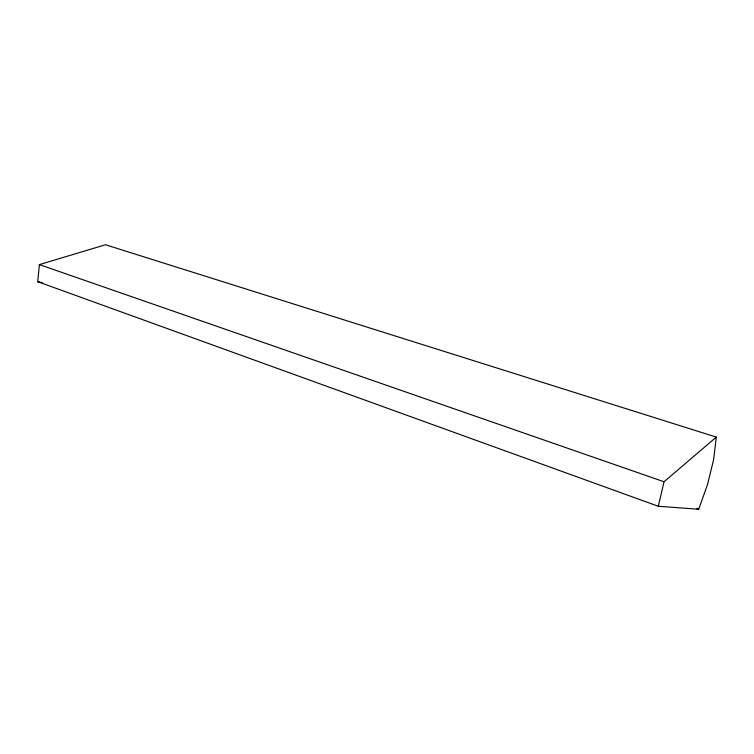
<?xml version="1.0" encoding="UTF-8"?>
<svg xmlns="http://www.w3.org/2000/svg" width="754" height="754" viewBox="0 0 754 754"><rect width="100%" height="100%" fill="white"/><g stroke="black" fill="none" stroke-linecap="round" stroke-linejoin="round"><path stroke-width="1.13" d="M37.7 281.676L39.387 264.607L105.513 244.758L716.3 437.103L713.623 459.62L707.563 484.407L698.713 509.242L658.289 506.264L37.7 281.676L42.215 282.731M658.289 506.264L664.048 481.768L716.3 437.103M39.387 264.607L664.048 481.768M696.498 508.45L698.713 509.242"/></g></svg>
